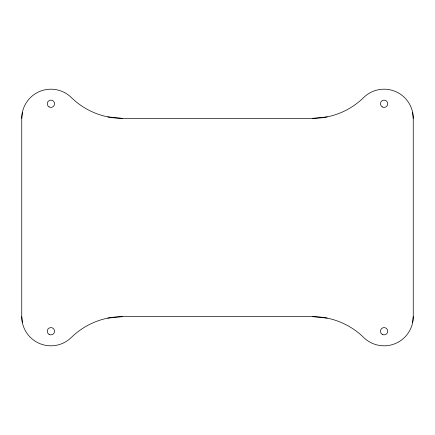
<?xml version="1.0" encoding="UTF-8"?>
<svg xmlns="http://www.w3.org/2000/svg" width="435" height="435" viewBox="0 0 435 435"><rect width="100%" height="100%" fill="white"/><g stroke="black" fill="none" stroke-linecap="round" stroke-linejoin="round"><path stroke-width="0.65" d="M412.646 112.447L413.25 118.336L413.25 316.653L412.646 322.553M22.354 322.553L21.75 316.664L21.75 118.347L22.354 112.447M107.836 116.89L122.344 118.347L312.656 118.347L327.163 116.89M107.836 318.11L122.344 316.653L312.656 316.653L327.163 318.11M312.656 316.653A72.906 72.906 0 0 1 363.676 337.478A29.161 29.161 0 0 0 413.25 316.653M122.344 316.653A72.906 72.906 0 0 0 71.324 337.478A29.161 29.161 0 0 1 21.75 316.653M122.344 118.347A72.906 72.906 0 0 1 71.324 97.522A29.161 29.161 0 0 0 21.75 118.347M312.656 118.347A72.906 72.906 0 0 0 363.676 97.522A29.161 29.161 0 0 1 413.25 118.347M49.09 334.39A3.643 3.643 0 0 0 54.56 331.231A3.643 3.643 0 0 0 49.09 328.077A3.643 3.643 0 0 0 49.09 334.39M382.267 106.923A3.643 3.643 0 0 0 387.732 103.769A3.643 3.643 0 0 0 382.267 100.61A3.643 3.643 0 0 0 382.267 106.923M382.267 334.39A3.643 3.643 0 0 0 387.732 331.231A3.643 3.643 0 0 0 382.267 328.077A3.643 3.643 0 0 0 382.267 334.39M49.09 106.923A3.643 3.643 0 0 0 54.56 103.769A3.643 3.643 0 0 0 49.09 100.61A3.643 3.643 0 0 0 49.09 106.923"/></g></svg>
